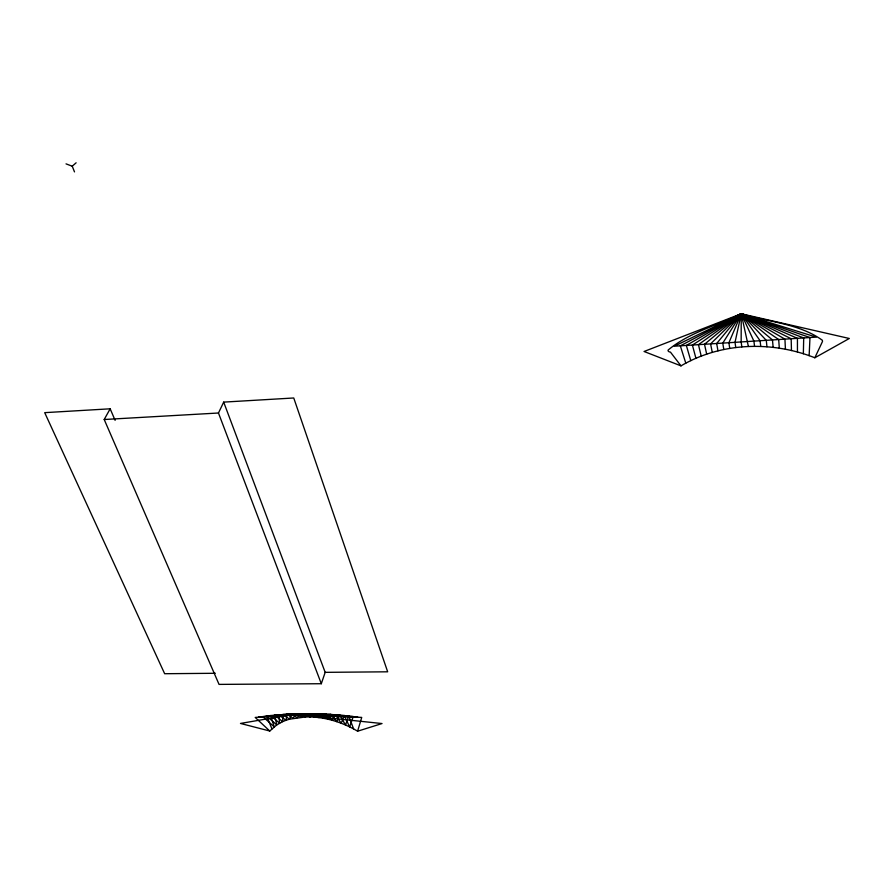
<?xml version="1.0" encoding="UTF-8"?>
<svg xmlns="http://www.w3.org/2000/svg" width="894" height="894" viewBox="0 0 894 894"><rect width="100%" height="100%" fill="white"/><g stroke="black" fill="none" stroke-linecap="round" stroke-linejoin="round"><path stroke-width="1.34" d="M803.348 353.767L803.706 337.943L741.238 313.772L644.06 351.487L680.982 365.869C721.134 342.246 771.947 340.793 814.836 357.768L849.3 338.48L741.238 313.772C717.022 325.55 688.983 332.579 668.164 350.023A3.386 1.777 -2.4 0 0 670.466 352.135L680.982 365.869M282.962 714.44L282.638 721.648L276.76 724.922L269.776 731.013L240.486 723.447L295.635 713.937L330.78 714.395L357.79 717.077L287.153 714.217L258.757 717.122L299.915 713.859L305.469 716.966C323.784 716.407 341.921 721.883 357.6 731.203L382.029 723.548L291.377 714.049L287.153 714.217L285.946 720.307L282.638 721.648L274.704 715.077L308.843 713.814L314.476 717.178L317.549 713.915L323.427 718.284L326.344 714.183L332.423 720.307L335.239 714.675L282.962 714.44L289.488 719.189L305.469 716.966L308.843 713.814M809.137 355.678L809.986 337.541L741.238 313.772L674.311 346.213L816.289 337.127L741.238 313.772L680.323 345.822L685.799 363.188M357.6 731.203L361.724 717.413L293.31 714.407L278.816 714.719L279.576 723.19L270.647 715.502L304.228 713.825L310.073 716.966L313.179 713.848L318.934 717.614L321.941 714.027L327.942 719.178L330.78 714.395L336.87 721.659L339.709 715.021L293.31 714.407L266.647 715.993L271.944 728.889M215.309 673.283L164.652 673.718L44.7 412.659L110.163 408.804L104.207 419.509L219.041 684.391L321.304 683.72L325.181 672.344L223.679 402.11L293.746 397.986L387.672 671.807L325.181 672.344M270.647 715.502L274.223 726.833L262.702 716.563L293.31 714.407L348.727 715.938L345.497 724.989L339.709 715.021M304.228 713.825L301.244 717.178L295.635 713.937L291.377 714.049L289.488 719.189L285.946 720.307L278.816 714.719M269.776 731.013L255.215 717.446L293.31 714.407L344.212 715.446L341.229 723.224L335.239 714.675M814.836 357.768L822.502 341.474L822.357 340.268C799.337 323.527 767.991 322.041 741.238 313.772L686.346 345.442L690.783 360.662M321.304 683.72L218.471 413.006L223.679 402.11M295.635 713.937L293.232 718.284L287.153 714.217M299.915 713.859L297.166 717.625L291.377 714.049M66.033 163.87L72.224 166.195L76.124 162.797M104.207 419.509L218.471 413.006M313.179 713.848L293.31 714.407L353.253 716.507L349.643 726.934L344.212 715.446M317.549 713.915L293.31 714.407L330.78 714.395M321.941 714.027L293.31 714.407L326.344 714.183M266.647 715.993L276.76 724.922L274.704 715.077M110.163 408.804L115.114 420.348M72.224 166.195L74.504 171.894M348.727 715.938L353.655 729.035M695.934 358.315L692.392 345.062L741.238 313.772L797.437 338.345L797.448 352.057M701.231 356.147L698.449 344.671L741.238 313.772L791.168 338.748L791.469 350.56M706.685 354.18L704.506 344.279L741.238 313.772L784.932 339.139L785.424 349.275M712.272 352.404L710.585 343.899L741.238 313.772L778.696 339.541L779.311 348.213M717.983 350.85L716.675 343.508L741.238 313.772L772.472 339.943L773.154 347.386M723.805 349.509L722.777 343.117L741.238 313.772L766.27 340.335L766.963 346.794M729.739 348.403L728.901 342.726L741.238 313.772L760.079 340.737L760.76 346.447M735.751 347.52L735.024 342.335L741.238 313.772L753.899 341.128L754.57 346.336M741.841 346.894L741.16 341.944L741.238 313.772L748.39 346.481"/></g></svg>
